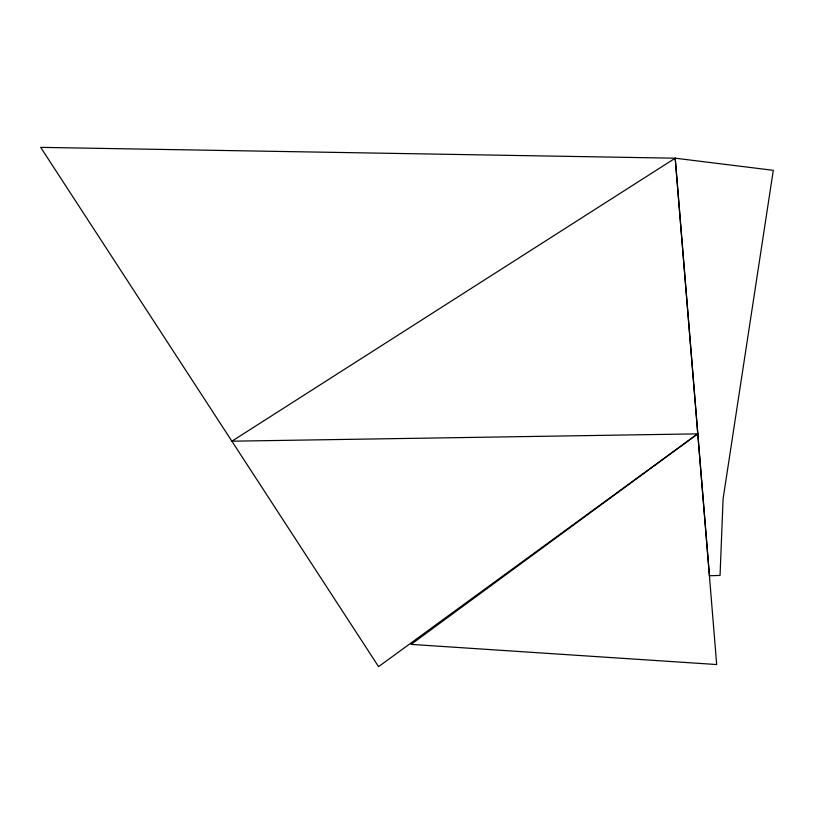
<?xml version="1.0" encoding="UTF-8"?>
<svg xmlns="http://www.w3.org/2000/svg" width="814" height="814" viewBox="0 0 814 814"><rect width="100%" height="100%" fill="white"/><g stroke="black" fill="none" stroke-linecap="round" stroke-linejoin="round"><path stroke-width="1.22" d="M697.69 433.852L411.08 644.383L716.676 664.539L675.203 158.201L40.7 147.365L378.571 666.635L697.69 433.852L231.888 441.198L675.203 158.201L773.3 170.319L723.086 498.87L720.054 575.417L709.452 575.763L675.203 158.201"/></g></svg>
